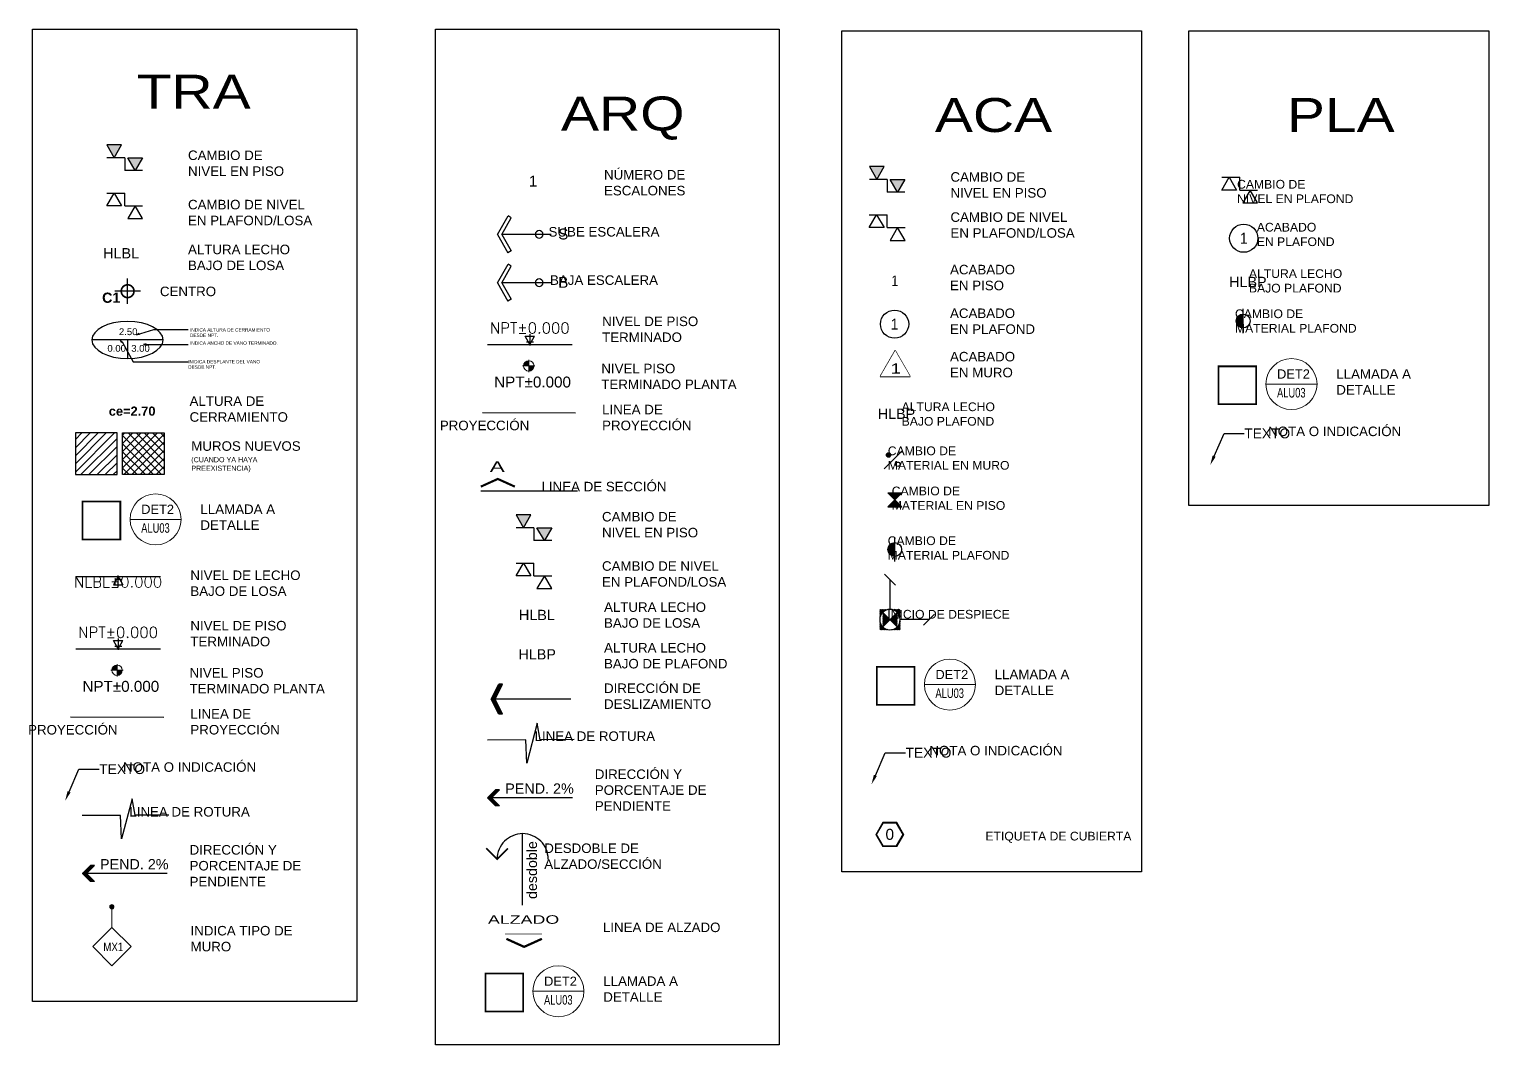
# Model space of a CAD drawing. Header units: metres. Extents: x 1769 to 3632, y 809 to 2652.
# Drawn here: x 1849.8 to 1858.38, y 1704.82 to 1710.79 of the extents above; entities that cross this region are included whole.
import ezdxf
from ezdxf import colors
from ezdxf.entities.mleader import LeaderData, LeaderLine
from ezdxf.enums import TextEntityAlignment as Align
from ezdxf.math import Vec2, Vec3

# ---------------------------------------------------------------- set-up
doc = ezdxf.new("R2010")
doc.units = ezdxf.units.M
doc.header["$LTSCALE"] = 10
for name, pattern in [('CENTER2', [28.575, 19.05, -3.175, 3.175, -3.175]), ('HIDDEN', [9.525, 6.35, -3.175]), ('HIDDEN2', [4.7625, 3.175, -1.5875])]:
    doc.linetypes.add(name, pattern=pattern)
for name, color, linetype, lineweight in [('A-ANNO-KEYN', 3, 'Continuous', 5), ('A-ANNO-NOTE', 3, 'Continuous', 0), ('A-ANNO-SIMB-CALLOUT', 30, 'Continuous', 5), ('A-ANNO-SIMB-ETIQ', 144, 'Continuous', 0), ('A-WALL-IDEN', 3, 'Continuous', 5), ('TEXTO GENERAL', 255, 'Continuous', 0)]:
    doc.layers.add(name, color=color, linetype=linetype, lineweight=lineweight)
for name, color, linetype in [('A-ANNO-LABL', 3, 'Continuous'), ('A-ANNO-SIMB-ACA', 3, 'Continuous'), ('A-ANNO-SIMB-ARQ', 3, 'Continuous'), ('A-ANNO-SIMB-CERR', 7, 'Continuous'), ('A-ANNO-SIMB-PLA', 3, 'Continuous'), ('A-ANNO-SIMB-TRA', 3, 'Continuous'), ('A-ANNO-TEXT', 3, 'Continuous'), ('A-PROJ+', 1, 'HIDDEN'), ('A-WALL-CMUW', 6, 'Continuous'), ('A-WALL-PNSL-CEMT+', 4, 'Continuous'), ('A_ESCALONES', 5, 'Continuous')]:
    doc.layers.add(name, color=color, linetype=linetype)
doc.styles.add('ACABADOS', font='arial.ttf')
doc.styles.add('arial', font='arial.ttf')
doc.styles.add('Arial_3', font='arial.ttf', dxfattribs={"height": 0.05})
doc.styles.add('Arial_4', font='arial.ttf', dxfattribs={"width": 0.7, "height": 0.0625})
doc.styles.add('Arial_9', font='arial.ttf', dxfattribs={"width": 0.82, "height": 0.002})
doc.styles.add('BOLD', font='bold.shx', dxfattribs={"width": 1.5})
doc.styles.add('Graphite light', font='', dxfattribs={"width": 0.9})
doc.styles.add('R', font='romans.shx')
doc.styles.add('RomanS', font='romans.shx')
doc.styles.add('SANSERIF', font='sanss___.ttf', dxfattribs={"width": 1.2, "height": 0.15})
doc.styles.get("Standard").update_dxf_attribs({"font": 'arial.ttf'})
doc.styles.get('Graphite light').set_extended_font_data('Graphite Light')
doc.dimstyles.new('1-25', dxfattribs={"dimtxt": 0.04, "dimasz": 0.03, "dimexe": 0.02, "dimexo": 0.02, "dimgap": 0.02, "dimtad": 0, "dimtih": 1, "dimtoh": 1, "dimdec": 1, "dimlfac": 100, "dimzin": 1, "dimdsep": 46, "dimtxsty": 'Graphite light', "dimblk": 'OBLIQUE', "dimcen": 1.5, "dimdle": 0.03, "dimse1": 1, "dimse2": 1, "dimclrd": 1, "dimclre": 8, "dimclrt": 7, "dimaunit": 1, "dimadec": 0, "dimazin": 0, "dimtfac": 1, "dimtdec": 1, "dimtix": 1, "dimtmove": 2, "dimatfit": 3, "dimldrblk": 'OBLIQUE', "dimfxl": 1, "dimtolj": 1, "dimtzin": 1, "dimarcsym": 0})
pattern_1 = [(135, (-7.83790295, -4.6548796), (-0.000529875076, -0.00052987508), [])]

# ---------------------------------------------------------------- blocks, each defined once
blk = doc.blocks.new('ARROW_02-flat-1')
for p, q in [((-0.215, 0.649), (-0.446, 0.389)), ((-0.192, 0.581), (-0.4, 0.348)), ((-0.215, 0.649), (0.126, 0.579)), ((0.061, -0.185), (-0.192, 0.581)), ((-0.192, 0.581), (0.113, 0.518)), ((0.113, 0.518), (0.126, 0.579)), ((-0.4, 0.348), (-0.446, 0.389))]:
    blk.add_line(p, q)
blk.add_ellipse((0, 0), major_axis=(0.0002, 0.0624), ratio=1, start_param=0.322842, end_param=6.606027)
blk = doc.blocks.new('CENTRO DE TRAZO')
for p, q in [((0.15, 0), (-0.15, 0)), ((0, -0.15), (0, 0.15))]:
    blk.add_line(p, q)
at = {"const_width": 0.02}
blk.add_lwpolyline([(0, -0.075, 1), (0, 0.075, 1), (0, -0.075, -0.267949)], format="xyb", dxfattribs=at)
blk = doc.blocks.new('DIM-VANO')
at = {"layer": 'A-ANNO-SIMB-CERR', "color": 1}
for p, q in [((0.529, 0), (-0.529, 0)), ((0, 0), (0, -0.276))]:
    blk.add_line(p, q, dxfattribs=at)
at = {"layer": 'A-ANNO-SIMB-CERR', "color": 1, "extrusion": (0, 0, -1)}
blk.add_ellipse((0, 0), major_axis=(0.529, 0), ratio=0.521048, dxfattribs=at)
at = {"layer": 'A-ANNO-SIMB-CERR', "color": 3, "style": 'arial'}
blk.add_attdef('DIM', text='', height=0.15, rotation=360, dxfattribs=at).set_placement((0.01, 0.041), align=Align.CENTER)
at = {"layer": 'A-ANNO-SIMB-CERR', "color": 3, "style": 'arial', "width": 0.8}
blk.add_attdef('ALT1', text='', height=0.15, rotation=360, dxfattribs=at).set_placement((-0.024, -0.176), align=Align.RIGHT)
blk.add_attdef('ALT2', (0.056, -0.176), '', height=0.15, rotation=360, dxfattribs=at)
blk = doc.blocks.new('CAMBIONIVEL')
h = blk.add_hatch(color=256)
h.paths.add_polyline_path([(-0.036, 0.15), (-0.209, 0.15), (-0.123, 0)])
h.paths.add_polyline_path([(0.036, 0), (0.209, 0), (0.123, -0.15)])
for p, q in [((0, 0), (-0.209, 0)), ((0, 0), (0, -0.15)), ((0.209, -0.15), (0, -0.15))]:
    blk.add_line(p, q)
for points in [[(-0.036, 0.15), (-0.209, 0.15), (-0.123, 0), (-0.036, 0.15)], [(0.036, 0), (0.209, 0), (0.123, -0.15), (0.036, 0)]]:
    blk.add_lwpolyline(points)
blk = doc.blocks.new('PLARNIV')
for p, q in [((0, 0.075), (-0.209, 0.075)), ((0, 0.075), (0, -0.075)), ((0.209, -0.075), (0, -0.075))]:
    blk.add_line(p, q)
for points in [[(-0.036, 0.224), (-0.209, 0.224), (-0.123, 0.075), (-0.036, 0.224)], [(0.036, 0.075), (0.209, 0.075), (0.123, -0.075), (0.036, 0.075)]]:
    blk.add_lwpolyline(points)
blk = doc.blocks.new('Flecha4')
for p, q in [((2.14, 0.47), (2.258, 0.47)), ((2.14, 0.47), (2.375, 0)), ((2.258, 0.47), (2.493, 0)), ((0, 0), (2.5, 0)), ((2.375, 0), (2.14, -0.47)), ((2.493, 0), (2.258, -0.47)), ((2.14, -0.47), (2.258, -0.47))]:
    blk.add_line(p, q)
for points in [[(2.14, 0.47), (2.375, 0), (2.258, 0.47), (2.493, 0)], [(2.14, -0.47), (2.375, 0), (2.258, -0.47), (2.493, 0)]]:
    blk.add_solid(points)
blk = doc.blocks.new('CAMBIO')
for points in [[(0.00864, 0.008625), (-0.00864, 0.008625), (0, 0)], [(0, 0), (-0.00864, -0.008625), (0.00864, -0.008625)]]:
    blk.add_hatch(color=256).paths.add_polyline_path(points)
for p, q in [((0.00864, 0.008625), (-0.00864, -0.008625)), ((-0.00864, 0.008625), (0.00864, -0.008625)), ((-0.00864, 0.008625), (0.00864, 0.008625)), ((0.00864, -0.008625), (-0.00864, -0.008625))]:
    blk.add_line(p, q)
blk.add_lwpolyline([(-0.00864, 0.008625), (0.00864, 0.008625), (-0.00864, -0.008625), (0.00864, -0.008625), (-0.00864, 0.008625)])
blk = doc.blocks.new('CAMBIO M')
at = {"linetype": 'Continuous'}
blk.add_hatch(color=256, dxfattribs=at).paths.add_polyline_path([(-0.256, -0.043, 1), (-0.256, -0.124, 1)])
blk.add_line((-0.339, -0.339), (0, 0), dxfattribs=at)
for centre in [(-0.256, -0.084), (-0.086, -0.253)]:
    blk.add_circle(centre, 0.0405, dxfattribs=at)
blk = doc.blocks.new('CAMBIO DE ACABADO')
h = blk.add_hatch(color=256)
h.dxf.hatch_style = 1
edge = h.paths.add_edge_path()
edge.add_line((0.084, 0), (-0.084, 0))
edge.add_arc((0, 0), 0.0844, 180, 360)
at = {"linetype": 'ByBlock'}
blk.add_line((0.148, 0), (-0.148, 0), dxfattribs=at)
blk.add_circle((0, 0), 0.0844, dxfattribs=at)
blk = doc.blocks.new('*X232')
at = {"color": 0}
for p, q in [((24.337, -62.61), (24.459, -62.61)), ((24.343, -62.62), (24.454, -62.62)), ((24.349, -62.63), (24.448, -62.63)), ((24.355, -62.64), (24.442, -62.64)), ((24.36, -62.65), (24.436, -62.65)), ((24.366, -62.66), (24.431, -62.66)), ((24.372, -62.67), (24.425, -62.67)), ((24.378, -62.68), (24.419, -62.68)), ((24.383, -62.69), (24.413, -62.69)), ((24.389, -62.7), (24.408, -62.7)), ((24.395, -62.71), (24.402, -62.71))]:
    blk.add_line(p, q, dxfattribs=at)
blk = doc.blocks.new('niv2')
for p, q in [((-0.203, 0.341), (0.197, 0.341)), ((-0.146, 0.1), (0.149, 0.1))]:
    blk.add_line(p, q)
at = {"linetype": 'Continuous'}
blk.add_line((-0.003, 0.432), (-0.003, -0.057), dxfattribs=at)
for points in [[(-0.003, -0.006), (-0.203, 0.341)], [(-0.003, -0.006), (0.197, 0.341)]]:
    blk.add_lwpolyline(points)
blk.add_blockref('*X232', (-24.402, 62.71))
blk = doc.blocks.new('*U427')
at = {"linetype": 'Continuous', "xscale": 0.2165063509462422, "yscale": 0.2165063509462422, "zscale": 0.2165063509462422}
blk.add_blockref('niv2', (0.001, 0.001), dxfattribs=at)
at = {"style": 'BOLD', "width": 1.5}
blk.add_attdef('ESPACIO2', text='', height=0.1, rotation=0.0025, dxfattribs=at).set_placement((-0.032, 0.223), align=Align.CENTER)
at = {"style": 'R'}
blk.add_attdef('NIVEL', text='', height=0.1, rotation=0, dxfattribs=at).set_placement((0, 0.1), align=Align.CENTER)
blk = doc.blocks.new('NIVEL-P')
for p, q in [((-0.095, 0), (0.095, 0)), ((0, 0.095), (0, -0.095))]:
    blk.add_line(p, q)
at = {"const_width": 0.08}
for points in [[(0, 0.04, 0.414214), (-0.04, 0, 1)], [(0, -0.04, 0.414214), (0.04, 0, 1)]]:
    blk.add_lwpolyline(points, format="xyb", dxfattribs=at)
blk.add_circle((0, 0), 0.0799)
at = {"style": 'RomanS'}
blk.add_attdef('NIVEL', text='', height=0.15, dxfattribs=at).set_placement((0.022, 0.197), align=Align.MIDDLE_CENTER)
blk = doc.blocks.new('ACAB-PISOS')
blk.add_wipeout([(-0.25, 0.25), (0.25, 0.25), (0.25, -0.25), (-0.25, -0.25)])
at = {"color": 0, "style": 'arial', "width": 1.3}
blk.add_attdef('ACABADO', text='', height=0.18, rotation=359.8509, dxfattribs=at).set_placement((0, 0), align=Align.MIDDLE_CENTER)
blk = doc.blocks.new('ACAB-PLAF')
blk.add_circle((0, 0), 0.256)
at = {"style": 'arial', "width": 1.3}
blk.add_attdef('ACABADO', text='', height=0.18, rotation=359.8509, dxfattribs=at).set_placement((0, 0), align=Align.MIDDLE_CENTER)
blk = doc.blocks.new('*U428')
blk.add_lwpolyline([(-0.271, 0.139), (0.253, 0.139), (-0.009, -0.314)], close=True)
at = {"color": 0, "style": 'arial', "width": 1.3}
blk.add_attdef('ACABADO', text='', height=0.18, rotation=359.8509, dxfattribs=at).set_placement((0, 0), align=Align.MIDDLE_CENTER)
blk.add_wipeout([(-0.271, 0.139), (0.253, 0.139), (-0.009, -0.314)])
blk = doc.blocks.new('INDICADORES CERRAMIENTO')
at = {"layer": 'A-ANNO-TEXT'}
for points in [[(2254.432, 1229.558), (2254.515, 1229.561), (2254.502, 1229.602)], [(2253.955, 1229.407), (2253.996, 1229.335), (2254.027, 1229.365)], [(2254.639, 1229.275), (2254.719, 1229.254), (2254.719, 1229.297)]]:
    blk.add_hatch(color=3, dxfattribs=at).paths.add_polyline_path(points, flags=0)
at = {"layer": 'A-ANNO-TEXT', "color": 3}
for p, q in [((2254.432, 1229.558), (2254.949, 1229.714)), ((2254.502, 1229.602), (2254.432, 1229.558)), ((2254.515, 1229.561), (2254.502, 1229.602)), ((2254.949, 1229.714), (2255.963, 1229.714)), ((2253.955, 1229.407), (2253.996, 1229.335)), ((2254.008, 1229.353), (2254.336, 1228.766)), ((2254.719, 1229.297), (2254.639, 1229.275)), ((2254.639, 1229.275), (2254.719, 1229.254)), ((2254.639, 1229.275), (2255.963, 1229.275)), ((2254.336, 1228.766), (2255.963, 1228.766))]:
    blk.add_line(p, q, dxfattribs=at)
at = {"layer": 'A-ANNO-TEXT', "color": 3, "char_height": 0.1, "attachment_point": 1, "style": 'Arial_3'}
for s, insert, width in [('DESDE NPT.', (2256.017, 1229.598), 0.99409), ('INDICA ALTURA DE CERRAMIENTO ', (2256.017, 1229.757), 2.87004), ('INDICA ANCHO DE VANO TERMINADO.', (2256.017, 1229.366), 3.07848), ('DESDE NPT.', (2255.963, 1228.657), 0.99409), ('INIDICA DESPLANTE DEL VANO ', (2255.963, 1228.816), 2.54937)]:
    blk.add_mtext(s, dxfattribs=dict(at, insert=insert, width=width))
blk = doc.blocks.new('CUBIERTAS')
blk.add_wipeout([(-0.038, -0.15), (0.048, 0), (-0.038, 0.15), (-0.212, 0.15), (-0.298, 0), (-0.212, -0.15)])
for points in [[(-0.038, -0.15), (0.048, 0), (-0.038, 0.15), (-0.212, 0.15), (-0.298, 0), (-0.212, -0.15)], [(-0.044, -0.14), (0.037, 0), (-0.044, 0.14), (-0.206, 0.14), (-0.287, 0), (-0.206, -0.14)]]:
    blk.add_lwpolyline(points, close=True)
at = {"style": 'arial'}
blk.add_attdef('0', text='', height=0.136, dxfattribs=at).set_placement((-0.125, 0), align=Align.MIDDLE_CENTER)
blk = doc.blocks.new('Vista de diseño - Llamada métrica-1141-ALU402 - PLANTA AMPLIACIÓN BARANDAL')
at = {"layer": 'A-ANNO-SIMB-CALLOUT'}
blk.add_line((-0.006, 0), (0.006, 0), dxfattribs=at)
for start, end in [(360, 180), (180, 360)]:
    blk.add_arc((0, 0), 0.006, start, end, dxfattribs=at)
blk = doc.blocks.new('E_E_Etiqueta keynote Muro - ARROW-2025451-SIMBOLOGIA TRAZO')
at = {"layer": 'A-ANNO-KEYN'}
for p, q in [((-1.181, 4.503), (-0.729, 4.955)), ((-0.729, 4.955), (-0.278, 4.503)), ((-1.181, 4.503), (-0.729, 4.051)), ((-0.278, 4.503), (-0.729, 4.051))]:
    blk.add_line(p, q, dxfattribs=at)
blk = doc.blocks.new('INICIO PISO')
at = {"extrusion": (1.38445e-28, 1.22461e-16, -1)}
h = blk.add_hatch(dxfattribs=at)
h.set_pattern_fill('ANSI31', color=256, scale=0.005995, angle=-253.4876, style=0)
h.set_pattern_definition(pattern_1)
h.paths.add_polyline_path([(0.015, 0, -0.414214), (0, -0.015), (0.015, -0.015), (0.015, 0.015), (-0.015, 0.015), (-0.015, -0.015), (0, -0.015, -0.414214), (-0.015, 0, -1)])
h = blk.add_hatch(dxfattribs=at)
h.set_pattern_fill('ANSI31', color=256, scale=0.005995, angle=-253.4876, style=0)
h.set_pattern_definition(pattern_1)
h.paths.add_polyline_path([(-0.0106, -0.0106), (0, 0), (-0.0106, 0.0106)])
h.paths.add_polyline_path([(0.0106, 0.0106), (0, 0), (0.0106, -0.0106)])
at = {"extrusion": (1.38457e-28, 1.22461e-16, -1)}
for p, q in [((-0.0106, 0.0106), (0.0106, -0.0106)), ((0.0106, 0.0106), (-0.0106, -0.0106))]:
    blk.add_line(p, q, dxfattribs=at)
blk.add_circle((0, 0), 0.015, dxfattribs=at)
at = {"linetype": 'Continuous', "ltscale": 0.016, "path_type": 1}
for points in [[(0, 0.0587), (0, 0.0248), (0, 0.0207), (0, 0.015)], [(0.0574, 0), (0.0248, 0), (0.0207, 0), (0.015, 0)]]:
    blk.add_leader(points, dimstyle='1-25', override={"dimasz": 0.016, "dimgap": 0.032, "dimclrd": 256}, dxfattribs=at)

msp = doc.modelspace()

# ---------------------------------------------------------------- hatches: boundary and pattern name
at = {"layer": 'A-ANNO-SIMB-TRA', "transparency": 33554559}
h = msp.add_hatch(dxfattribs=at)
h.set_pattern_fill('ANSI31', color=8, scale=0.010623, style=0)
h.set_pattern_definition([(45, (-398.803895, 474.072452), (-0.0238485887, 0.0238485887), [])])
h.paths.add_polyline_path([(1850.0707, 1708.4193), (1850.0707, 1708.1743), (1850.3157, 1708.1743), (1850.3157, 1708.4193)])
h = msp.add_hatch(dxfattribs=at)
h.set_pattern_fill('ANSI37', color=8, scale=0.010623, style=0)
h.set_pattern_definition([(45, (1832.413174, 1706.878305), (-0.02384859, 0.02384859), []), (135, (1832.413174, 1706.878305), (-0.02384859, -0.02384859), [])])
h.paths.add_polyline_path([(1850.3482, 1708.4193), (1850.3482, 1708.1743), (1850.5932, 1708.1743), (1850.5932, 1708.4193)])
at = {"layer": 'A-WALL-IDEN'}
h = msp.add_hatch(color=256, dxfattribs=at)
edge = h.paths.add_edge_path(flags=0)
edge.add_arc((1850.2854, 1705.6342), 0.0125, 0, 360)

# ---------------------------------------------------------------- linework, layer by layer
for points in [[(1849.8186, 1710.7925), (1851.7254, 1710.7925), (1851.7254, 1705.0773), (1849.8186, 1705.0773)], [(1852.1878, 1710.7925), (1854.2078, 1710.7925), (1854.2086, 1704.8227), (1852.1886, 1704.8227)], [(1854.5759, 1710.7837), (1856.3388, 1710.7837), (1856.3388, 1705.8388), (1854.5759, 1705.8388)], [(1856.6174, 1710.7837), (1858.3803, 1710.7837), (1858.3803, 1707.9934), (1856.6174, 1707.9934)]]:
    msp.add_lwpolyline(points, close=True)
at = {"layer": 'A-ANNO-LABL', "color": 8, "linetype": 'HIDDEN', "ltscale": 0.01}
for points in [[(1852.4941, 1708.94), (1852.9911, 1708.94)], [(1850.0736, 1707.575), (1850.5705, 1707.575)], [(1850.0736, 1707.1512), (1850.5705, 1707.1512)]]:
    msp.add_lwpolyline(points, dxfattribs=at)
at = {"layer": 'A-ANNO-LABL', "color": 3}
for points in [[(1853.0024, 1706.6174), (1852.8037, 1706.6162), (1852.7862, 1706.7128), (1852.7248, 1706.4775), (1852.7194, 1706.6157), (1852.4937, 1706.6143)], [(1850.6202, 1706.1729), (1850.4215, 1706.1716), (1850.404, 1706.2683), (1850.3425, 1706.0329), (1850.3371, 1706.1711), (1850.1114, 1706.1697)]]:
    msp.add_lwpolyline(points, dxfattribs=at)
at = {"layer": 'A-ANNO-SIMB-ARQ', "linetype": 'HIDDEN2', "ltscale": 0.02}
msp.add_line((1852.7004, 1705.6438), (1852.7004, 1706.0638), dxfattribs=at)
at = {"layer": 'A-ANNO-SIMB-ARQ', "const_width": 0.0105}
msp.add_lwpolyline([(1852.614, 1705.9775), (1852.5504, 1705.9138), (1852.4867, 1705.9775)], dxfattribs=at)
at = {"layer": 'A-ANNO-SIMB-ARQ', "linetype": 'CENTER2', "ltscale": 0.02, "const_width": 0.004, "elevation": 0}
msp.add_lwpolyline([(1852.5973, 1705.474), (1852.8135, 1705.474)], dxfattribs=at)
at = {"layer": 'A-ANNO-SIMB-ARQ', "linetype": 'CENTER2', "ltscale": 0.5, "const_width": 0.0133, "elevation": 0}
msp.add_lwpolyline([(1852.8135, 1705.4456), (1852.7091, 1705.3984), (1852.6048, 1705.4456)], dxfattribs=at)
at = {"layer": 'A-ANNO-SIMB-ARQ', "linetype": 'HIDDEN2', "ltscale": 0.02}
msp.add_arc((1852.7004, 1705.9138), 0.15, 0, 180, dxfattribs=at)
at = {"layer": 'A-ANNO-SIMB-CALLOUT', "linetype": 'HIDDEN2', "ltscale": 0.01, "const_width": 0.01}
for points in [[(1857.0128, 1708.8108), (1856.7905, 1708.8108), (1856.7905, 1708.588), (1857.0128, 1708.588)], [(1850.3353, 1708.0157), (1850.113, 1708.0157), (1850.113, 1707.7928), (1850.3353, 1707.7928)], [(1855.0045, 1707.0444), (1854.7822, 1707.0444), (1854.7822, 1706.8216), (1855.0045, 1706.8216)], [(1852.7036, 1705.2417), (1852.4813, 1705.2417), (1852.4813, 1705.0189), (1852.7036, 1705.0189)]]:
    msp.add_lwpolyline(points, close=True, dxfattribs=at)
at = {"layer": 'A-ANNO-SIMB-TRA', "linetype": 'CENTER2', "ltscale": 0.005}
msp.add_line((1853.0228, 1708.0765, 0), (1852.4541, 1708.0765, 0), dxfattribs=at)
at = {"layer": 'A-ANNO-SIMB-TRA', "linetype": 'CENTER2', "ltscale": 0.5, "extrusion": (1.23089e-09, -6.86245e-18, 1), "const_width": 0.0127, "elevation": 0}
msp.add_lwpolyline([(1852.6544, 1708.1037), (1852.5544, 1708.1489), (1852.4545, 1708.1037)], dxfattribs=at)
at = {"layer": 'A-PROJ+', "linetype": 'HIDDEN', "ltscale": 0.01}
for p, q in [((1853.0116, 1708.5348), (1852.4634, 1708.5366)), ((1850.591, 1706.7461), (1850.0429, 1706.7478))]:
    msp.add_line(p, q, dxfattribs=at)
at = {"layer": 'A-WALL-CMUW', "color": 6, "linetype": 'ByBlock', "flags": 128}
msp.add_lwpolyline([(1850.071, 1708.419), (1850.071, 1708.1743), (1850.3157, 1708.1743), (1850.3157, 1708.419), (1850.071, 1708.419)], dxfattribs=at)
at = {"layer": 'A-WALL-IDEN'}
msp.add_line((1850.2859, 1705.6271), (1850.2859, 1705.5127), dxfattribs=at)
msp.add_circle((1850.2854, 1705.6342), 0.0125, dxfattribs=at)
at = {"layer": 'A-WALL-PNSL-CEMT+', "color": 4, "linetype": 'HIDDEN2', "flags": 128}
msp.add_lwpolyline([(1850.3482, 1708.1743), (1850.3482, 1708.4193), (1850.5932, 1708.4193), (1850.5932, 1708.1743), (1850.3482, 1708.1743)], dxfattribs=at)

# ---------------------------------------------------------------- block references
at = {"layer": 'A-ANNO-LABL', "linetype": 'ByBlock', "xscale": 0.6399663136021293, "yscale": 0.6399663136021293, "zscale": 0.6399663136021293, "rotation": 1.039457737735637e-05}
for p in [(1852.7426, 1708.94), (1850.3221, 1707.1512)]:
    msp.add_blockref('*U427', p, dxfattribs=at).add_auto_attribs({'NIVEL': 'NPT±0.000'})
at = {"layer": 'A-ANNO-LABL', "linetype": 'ByBlock'}
ref = msp.add_blockref('*U427', (1850.3221, 1707.575), dxfattribs=dict(at, xscale=-0.6399663136021293, yscale=0.6399663136021293, zscale=0.6399663136021293, rotation=179.9999896054226))
ref.add_attrib('NIVEL', 'NLBL±0.000', dxfattribs={"layer": '0', "height": 0.064, "rotation": 359.99999, "style": 'R'}).set_placement((1850.3221, 1707.5112), align=Align.CENTER)
at = {"layer": 'A-ANNO-NOTE', "linetype": 'ByBlock'}
ref = msp.add_blockref('NIVEL-P', (1852.7365, 1708.8133), dxfattribs=dict(at, xscale=0.3839253098614788, yscale=0.3839253098614788, zscale=0.3839253098614788))
ref.add_attrib('NIVEL', 'NPT±0.000', dxfattribs={"layer": '0', "height": 0.06399, "style": 'arial'}).set_placement((1852.5329, 1708.7185), align=Align.MIDDLE_LEFT)
ref = msp.add_blockref('NIVEL-P', (1850.316, 1707.0245), dxfattribs=dict(at, xscale=0.3839253098614788, yscale=0.3839253098614788, zscale=0.3839253098614788))
ref.add_attrib('NIVEL', 'NPT±0.000', dxfattribs={"layer": '0', "height": 0.06399, "style": 'arial'}).set_placement((1850.1124, 1706.9297), align=Align.MIDDLE_LEFT)
at = {"layer": 'A-ANNO-SIMB-ACA'}
ref = msp.add_blockref('ACAB-PLAF', (1856.9396, 1709.5638), dxfattribs=dict(at, xscale=0.3234775828906767, yscale=0.3234775828906767, zscale=0.3234775828906767))
ref.add_attrib('ACABADO', '1', dxfattribs={"height": 0.0647, "rotation": 359.8509, "style": 'SANSERIF', "width": 0.9}).set_placement((1856.9396, 1709.5638), align=Align.MIDDLE_CENTER)
ref = msp.add_blockref('ACAB-PLAF', (1854.8872, 1709.0588), dxfattribs=dict(at, xscale=0.3234775828906767, yscale=0.3234775828906767, zscale=0.3234775828906767))
ref.add_attrib('ACABADO', '1', dxfattribs={"height": 0.0647, "rotation": 359.8509, "style": 'SANSERIF', "width": 0.9}).set_placement((1854.8872, 1709.0588), align=Align.MIDDLE_CENTER)
at = {"layer": 'A-ANNO-SIMB-ACA', "xscale": 4, "yscale": 4, "zscale": 4}
msp.add_blockref('INICIO PISO', (1854.86, 1707.3217), dxfattribs=at)
at = {"layer": 'A-ANNO-SIMB-ARQ'}
for name, p, xscale, yscale, zscale, rotation in [('ARROW_02-flat-1', (1852.7975, 1709.5865), -0.3594197675707428, 0.359419767570743, 0.3594197675707429, 108.3018248098176), ('ARROW_02-flat-1', (1852.7975, 1709.3023), -0.3594197675707428, 0.359419767570743, 0.3594197675707429, 108.3018248098176), ('CAMBIO M', (1854.9334, 1708.3164), 0.3200000000000001, 0.3200000000000001, 0.3200000000000001, 359.9983420575496), ('Flecha4', (1852.9835, 1706.8542), 0.1874999999999999, 0.1874999999999999, 0.001, 179.9999990362901)]:
    msp.add_blockref(name, p, dxfattribs=dict(at, xscale=xscale, yscale=yscale, zscale=zscale, rotation=rotation))
at = {"layer": 'A-ANNO-SIMB-ARQ', "linetype": 'Continuous'}
for name, p, xscale, yscale, zscale, rotation in [('CAMBIO DE ACABADO', (1856.9362, 1709.0773), 0.4799999999999998, 0.4799999999999998, 0.4799999999999998, 270.0000000059047), ('CAMBIO', (1854.8878, 1708.0266), 4.799999999999999, 4.799999999999999, 4.799999999999999, 359.9983420575496), ('CAMBIO DE ACABADO', (1854.8878, 1707.7341), 0.4799999999999998, 0.4799999999999998, 0.4799999999999998, 270.0000000059047)]:
    msp.add_blockref(name, p, dxfattribs=dict(at, xscale=xscale, yscale=yscale, zscale=zscale, rotation=rotation))
at = {"layer": 'A-ANNO-SIMB-ARQ', "xscale": 0.1986962651505545, "yscale": 0.1986962651505545, "zscale": 0.1986962651505545}
msp.add_blockref('INDICADORES CERRAMIENTO', (1402.4824, 1464.6869), dxfattribs=at)
at = {"layer": 'A-ANNO-SIMB-CALLOUT', "xscale": 24.99999999999999, "yscale": 24.99999999999999, "zscale": 24.99999999999999}
for p in [(1857.2203, 1708.7065), (1850.5427, 1707.9114), (1855.212, 1706.9401), (1852.911, 1705.1374)]:
    msp.add_blockref('Vista de diseño - Llamada métrica-1141-ALU402 - PLANTA AMPLIACIÓN BARANDAL', p, dxfattribs=at)
at = {"layer": 'A-ANNO-SIMB-TRA', "ltscale": 0.025, "xscale": 0.5, "yscale": 0.5, "zscale": 0.5}
for p in [(1850.3609, 1710.0372), (1854.8433, 1709.9097), (1852.7666, 1707.8624)]:
    msp.add_blockref('CAMBIONIVEL', p, dxfattribs=at)
at = {"layer": 'A-ANNO-SIMB-TRA', "xscale": 0.5021291520607075, "yscale": 0.5021291520607075, "zscale": 0.5021291520607075, "rotation": 180}
for p in [(1856.9159, 1709.8844), (1850.3609, 1709.7913), (1854.8433, 1709.6638), (1852.7666, 1707.6164)]:
    msp.add_blockref('PLARNIV', p, dxfattribs=at)
at = {"layer": 'A-ANNO-SIMB-TRA'}
for name, p, xscale, yscale, zscale in [('CENTRO DE TRAZO', (1850.3781, 1709.2526), 0.5, 0.5, 0.5), ('Flecha4', (1852.9928, 1706.274, 0), -0.2, 0.1, 0.1), ('Flecha4', (1850.6105, 1705.8295, 0), -0.2, 0.1, 0.1), ('E_E_Etiqueta keynote Muro - ARROW-2025451-SIMBOLOGIA TRAZO', (1850.4683, 1704.2741), 0.25, 0.25, 0.25)]:
    msp.add_blockref(name, p, dxfattribs=dict(at, xscale=xscale, yscale=yscale, zscale=zscale))
ref = msp.add_blockref('DIM-VANO', (1850.3774, 1708.966), dxfattribs=dict(at, xscale=0.3952742378296953, yscale=0.3952742378296953, zscale=0.3952742378296953))
ref.add_attrib('ALT2', '3.00', (1850.3995, 1708.8965), dxfattribs={"color": 3, "height": 0.04})
ref.add_attrib('ALT1', '0.00', dxfattribs={"color": 3, "height": 0.04}).set_placement((1850.368, 1708.8965), align=Align.RIGHT)
ref.add_attrib('DIM', '2.50', dxfattribs={"color": 3, "height": 0.04}).set_placement((1850.3815, 1708.9823), align=Align.BOTTOM_CENTER)

# ---------------------------------------------------------------- texts
at = {"layer": 'A-ANNO-SIMB-ARQ', "linetype": 'CENTER2', "ltscale": 0.5, "style": 'SANSERIF', "width": 1.5}
msp.add_text('ALZADO', height=0.05, rotation=0, dxfattribs=at).set_placement((1852.4963, 1705.5341, 0))
at = {"layer": 'A-ANNO-SIMB-ARQ', "char_height": 0.064, "width": 1.36892, "attachment_point": 2, "rotation": 360, "style": 'arial'}
for s, insert in [('S', (1852.9391, 1709.6207)), ('B', (1852.9391, 1709.3365))]:
    msp.add_mtext(s, dxfattribs=dict(at, insert=insert))
at = {"layer": 'A-ANNO-SIMB-ARQ', "insert": (1852.7551, 1705.8498), "char_height": 0.06, "attachment_point": 5, "rotation": 90, "style": 'ACABADOS'}
msp.add_mtext('desdoble', dxfattribs=at)
at = {"layer": 'A-ANNO-SIMB-CALLOUT', "attachment_point": 1}
for s, insert, char_height, width, style in [('DET2', (1857.1356, 1708.7927), 0.054, 0.124101, 'Arial_3'), ('ALU03', (1857.1354, 1708.6838), 0.0561, 0.346329, 'Arial_4'), ('DET2', (1850.458, 1707.9975), 0.054, 0.124101, 'Arial_3'), ('ALU03', (1850.4579, 1707.8886), 0.0561, 0.346329, 'Arial_4'), ('DET2', (1855.1272, 1707.0263), 0.054, 0.124101, 'Arial_3'), ('ALU03', (1855.1271, 1706.9174), 0.0561, 0.346329, 'Arial_4'), ('DET2', (1852.8263, 1705.2235), 0.054, 0.124101, 'Arial_3'), ('ALU03', (1852.8262, 1705.1147), 0.0561, 0.346329, 'Arial_4')]:
    msp.add_mtext(s, dxfattribs=dict(at, insert=insert, char_height=char_height, width=width, style=style))
at = {"layer": 'A-ANNO-SIMB-PLA', "char_height": 0.06036, "attachment_point": 5, "rotation": 0, "style": 'ACABADOS'}
for insert in [(1856.9639, 1709.3069), (1854.898, 1708.5318), (1852.7857, 1707.1179)]:
    msp.add_mtext('HLBP', dxfattribs=dict(at, insert=insert))
at = {"layer": 'A-ANNO-SIMB-TRA', "linetype": 'CENTER2', "ltscale": 0.5, "style": 'SANSERIF', "width": 1.5}
msp.add_text('A', height=0.0621, rotation=360, dxfattribs=at).set_placement((1852.5077, 1708.1906, 0))
at = {"layer": 'A-ANNO-SIMB-TRA', "attachment_point": 5, "rotation": 0, "style": 'ACABADOS'}
for s, insert, char_height in [('HLBL', (1850.3401, 1709.4756), 0.06036), ('{\\fArial|b1|i0|c0|p34;ce=2.70}', (1850.4046, 1708.5472, -59.3859), 0.054), ('HLBL', (1852.7843, 1707.3494), 0.06036), ('PEND. 2%', (1852.7995, 1706.3286, 0), 0.06036), ('PEND. 2%', (1850.4172, 1705.884, 0), 0.06036)]:
    msp.add_mtext(s, dxfattribs=dict(at, insert=insert, char_height=char_height))
at = {"layer": 'A-ANNO-SIMB-TRA', "insert": (1850.2817, 1709.2138, -98.9765), "char_height": 0.06, "width": 0.191365, "attachment_point": 5, "rotation": 0, "style": 'ACABADOS'}
msp.add_mtext('{\\fArial|b1|i0|c0|p34;C1}', dxfattribs=at)
at = {"layer": 'A-ANNO-SIMB-TRA', "insert": (1850.2349, 1705.4231), "char_height": 0.05, "width": 0.176371, "attachment_point": 1, "style": 'Arial_9'}
msp.add_mtext('MX1', dxfattribs=at)
at = {"layer": 'A-PROJ+', "ltscale": 0.03, "char_height": 0.056, "attachment_point": 5, "style": 'arial'}
for insert in [(1852.4765, 1708.4629), (1850.056, 1706.6742)]:
    msp.add_mtext('\\pxql;PROYECCIÓN', dxfattribs=dict(at, insert=insert))
at = {"layer": 'A_ESCALONES', "insert": (1852.7614, 1709.9315), "char_height": 0.064, "width": 0.118795, "attachment_point": 2, "rotation": 360, "style": 'arial'}
msp.add_mtext('1', dxfattribs=at)
at = {"layer": 'TEXTO GENERAL', "color": 7, "insert": (1850.7664, 1710.525), "char_height": 0.2, "width": 0.925254, "attachment_point": 2, "style": 'SANSERIF'}
msp.add_mtext('TRA', dxfattribs=at)
at = {"layer": 'TEXTO GENERAL', "char_height": 0.2, "width": 0.925254, "attachment_point": 2, "style": 'SANSERIF'}
for s, insert in [('ARQ', (1853.289, 1710.3968)), ('ACA', (1855.4686, 1710.388)), ('PLA', (1857.5101, 1710.388))]:
    msp.add_mtext(s, dxfattribs=dict(at, insert=insert))
at = {"layer": 'TEXTO GENERAL', "color": 7, "linetype": 'ByBlock', "char_height": 0.056, "attachment_point": 5, "style": 'arial'}
for s, insert, width in [('\\pxql;CAMBIO DE NIVEL EN PISO', (1851.0261, 1710.0044), 0.585985), ('\\pxql;CAMBIO DE NIVEL EN PISO', (1855.5084, 1709.8769), 0.585985), ('\\pxql;CAMBIO DE NIVEL EN PLAFOND/LOSA', (1851.1337, 1709.7145), 0.801281), ('\\pxql;CAMBIO DE NIVEL EN PLAFOND/LOSA', (1855.6161, 1709.641), 0.801281), ('\\pxql;ALTURA LECHO BAJO DE LOSA', (1851.1109, 1709.4507), 0.755658), ('\\pxql;ACABADO \\PEN PISO', (1855.6137, 1709.3325), 0.801281), ('\\pxql;ACABADO \\PEN PLAFOND', (1855.6135, 1709.0757), 0.801281), ('\\pxql;NIVEL DE PISO TERMINADO ', (1853.535, 1709.0282), 0.735005), ('\\pxql;ACABADO \\PEN MURO', (1855.6134, 1708.8207), 0.801281), ('\\pxql;NIVEL PISO TERMINADO PLANTA', (1853.5634, 1708.751), 0.800926), ('\\pxql;LLAMADA A DETALLE', (1857.8272, 1708.7194), 0.687235), ('\\pxql;ALTURA DE CERRAMIENTO', (1851.0577, 1708.5593), 0.630646), ('\\pxql;LINEA DE PROYECCIÓN', (1853.3659, 1708.5098), 0.396767), ('\\pxql;MUROS NUEVOS {\\H0.53571x;(CUANDO YA HAYA PREEXISTENCIA)}', (1851.0965, 1708.2791), 0.688345), ('\\pxql;LLAMADA A DETALLE', (1851.1496, 1707.9242), 0.687235), ('\\pxql;NIVEL DE LECHO BAJO DE LOSA', (1851.1145, 1707.5357), 0.735005), ('\\pxql;NIVEL DE PISO TERMINADO ', (1851.1145, 1707.2394), 0.735005), ('\\pxql;NIVEL PISO TERMINADO PLANTA', (1851.1429, 1706.9622), 0.800926), ('\\pxql;LLAMADA A DETALLE', (1855.8189, 1706.953), 0.687235), ('\\pxql;LINEA DE PROYECCIÓN', (1850.9454, 1706.721), 0.396767), ('\\pxql;DIRECCIÓN Y PORCENTAJE DE PENDIENTE', (1853.5041, 1706.32), 0.758822), ('\\pxql;DIRECCIÓN Y PORCENTAJE DE PENDIENTE', (1851.1218, 1705.8754), 0.758822), ('\\pxql;INDICA TIPO DE MURO', (1851.1275, 1705.4463), 0.758822), ('\\pxql;LLAMADA A DETALLE', (1853.5179, 1705.1503), 0.687235)]:
    msp.add_mtext(s, dxfattribs=dict(at, insert=insert, width=width))
at = {"layer": 'TEXTO GENERAL', "linetype": 'ByBlock', "char_height": 0.056, "attachment_point": 5, "style": 'arial'}
for s, insert, width in [('\\pxql;NÚMERO DE ESCALONES', (1853.5279, 1709.8899), 0.698326), ('\\pxql;CAMBIO DE NIVEL EN PISO', (1853.4599, 1707.8798), 0.585985), ('\\pxql;CAMBIO DE NIVEL EN PLAFOND/LOSA', (1853.5676, 1707.59), 0.801281), ('\\pxql;ALTURA LECHO BAJO DE LOSA', (1853.5566, 1707.3485), 0.755658), ('\\pxql;ALTURA LECHO BAJO DE PLAFOND', (1853.5631, 1707.1093), 0.768682), ('\\pxql;DIRECCIÓN DE DESLIZAMIENTO', (1853.4916, 1706.8716), 0.625664), ('\\pxql;LINEA DE ALZADO', (1853.5208, 1705.5127), 0.697164)]:
    msp.add_mtext(s, dxfattribs=dict(at, insert=insert, width=width))
at = {"layer": 'TEXTO GENERAL', "linetype": 'Continuous', "char_height": 0.0512, "attachment_point": 8, "rotation": 359.99834, "style": 'arial'}
for s, insert in [('\\pxql;CAMBIO DE \\PNIVEL EN PLAFOND', (1857.2423, 1709.7694)), ('\\pxql;ACABADO \\PEN PLAFOND', (1857.245, 1709.517)), ('\\pxql;ALTURA LECHO\\PBAJO PLAFOND', (1857.2443, 1709.2441)), ('\\pxql;CAMBIO DE \\PMATERIAL PLAFOND', (1857.2457, 1709.0081)), ('\\pxql;ALTURA LECHO\\PBAJO PLAFOND', (1855.2027, 1708.4613)), ('\\pxql;CAMBIO DE \\PMATERIAL EN MURO', (1855.2048, 1708.2025)), ('\\pxql;CAMBIO DE \\PMATERIAL EN PISO', (1855.2041, 1707.9666)), ('\\pxql;CAMBIO DE \\PMATERIAL PLAFOND', (1855.2041, 1707.674)), ('\\pxql;INICIO DE DESPIECE', (1855.2041, 1707.3272))]:
    msp.add_mtext(s, dxfattribs=dict(at, insert=insert))
at = {"layer": 'TEXTO GENERAL', "linetype": 'ByBlock', "char_height": 0.056, "attachment_point": 5, "style": 'arial'}
for s, insert in [('\\pxql;SUBE ESCALERA', (1853.1787, 1709.6014)), ('\\pxql;BAJA ESCALERA', (1853.1787, 1709.3172)), ('\\pxql;LINEA DE SECCIÓN', (1853.1787, 1708.1036)), ('\\pxql;DESDOBLE DE ^JALZADO/SECCIÓN', (1853.173, 1705.9311))]:
    msp.add_mtext(s, dxfattribs=dict(at, insert=insert))
at = {"layer": 'TEXTO GENERAL', "color": 7, "linetype": 'ByBlock', "char_height": 0.056, "attachment_point": 5, "style": 'arial'}
for s, insert in [('\\pxql;CENTRO', (1850.7331, 1709.2509)), ('\\pxql;NOTA O INDICACIÓN', (1857.4742, 1708.4282)), ('\\pxql;LINEA DE ROTURA', (1853.1246, 1706.6366)), ('\\pxql;NOTA O INDICACIÓN', (1855.4827, 1706.5515)), ('\\pxql;NOTA O INDICACIÓN', (1850.7424, 1706.4549)), ('\\pxql;LINEA DE ROTURA', (1850.7424, 1706.192))]:
    msp.add_mtext(s, dxfattribs=dict(at, insert=insert))
at = {"layer": 'TEXTO GENERAL', "linetype": 'Continuous', "insert": (1855.8283, 1706.0097), "char_height": 0.0512, "width": 0.81505, "attachment_point": 8, "rotation": 359.99834, "style": 'arial'}
msp.add_mtext('\\pxql;ETIQUETA DE CUBIERTA', dxfattribs=at)

# ---------------------------------------------------------------- leaders
at = {"layer": 'A-ANNO-TEXT'}
ml = msp.add_multileader_mtext('Standard', dxfattribs=at)
ml.set_content('TEXTO{\\C1; }', color=256, style='arial')
ml.set_leader_properties(color=1)
ml.build(insert=Vec2(0, 0))
ml.multileader.update_dxf_attribs({"dogleg_length": 0.25, "arrow_head_size": 0.0579})
ctx = ml.context
ctx.base_point, ctx.char_height, ctx.arrow_head_size, ctx.landing_gap_size, ctx.plane_origin = Vec3(1856.943, 1708.416), 0.057894, 0.0579, 0, Vec3(1856.1512, 1708.106)
notes = []
notes.append((ctx, [(0, (1, 1, 0), (1856.8236, 1708.416), (1, 0), 0.1194, [(0, [(1856.7423, 1708.2298)], 0, [])])]))
ctx.mtext.insert, ctx.mtext.width, ctx.mtext.flow_direction = Vec3(1856.943, 1708.4455), 1.211304, 5
ml = msp.add_multileader_mtext('Standard', dxfattribs=at)
ml.set_content('TEXTO{\\C1; }', color=256, style='arial')
ml.set_leader_properties(color=1)
ml.build(insert=Vec2(0, 0))
ml.multileader.update_dxf_attribs({"dogleg_length": 0.25, "arrow_head_size": 0.0579})
ctx = ml.context
ctx.base_point, ctx.char_height, ctx.arrow_head_size, ctx.landing_gap_size, ctx.plane_origin = Vec3(1854.9515, 1706.5393), 0.057894, 0.0579, 0, Vec3(1854.1597, 1706.2293)
notes.append((ctx, [(0, (1, 1, 0), (1854.8321, 1706.5393), (1, 0), 0.1194, [(0, [(1854.7509, 1706.3531)], 0, [])])]))
ctx.mtext.insert, ctx.mtext.width, ctx.mtext.flow_direction = Vec3(1854.9515, 1706.5688), 1.211304, 5
ml = msp.add_multileader_mtext('Standard', dxfattribs=at)
ml.set_content('TEXTO{\\C1; }', color=256, style='arial')
ml.set_leader_properties(color=1)
ml.build(insert=Vec2(0, 0))
ml.multileader.update_dxf_attribs({"dogleg_length": 0.25, "arrow_head_size": 0.0579})
ctx = ml.context
ctx.base_point, ctx.char_height, ctx.arrow_head_size, ctx.landing_gap_size, ctx.plane_origin = Vec3(1850.2112, 1706.4427), 0.057894, 0.0579, 0, Vec3(1849.4194, 1706.1326)
notes.append((ctx, [(0, (1, 1, 0), (1850.0919, 1706.4427), (1, 0), 0.1194, [(0, [(1850.0106, 1706.2565)], 0, [])])]))
ctx.mtext.insert, ctx.mtext.width, ctx.mtext.flow_direction = Vec3(1850.2112, 1706.4721), 1.211304, 5
for ctx, leaders in notes:
    for number, flags, end, landing, length, lines in leaders:
        leader = LeaderData()
        leader.index, (leader.has_last_leader_line, leader.has_dogleg_vector, leader.attachment_direction) = number, flags
        leader.last_leader_point, leader.dogleg_vector, leader.dogleg_length = Vec3(end), Vec3(landing), length
        for number, points, colour, breaks in lines:
            line = LeaderLine()
            line.index, line.vertices, line.color, line.breaks = number, Vec3.list(points), colors.encode_raw_color(colour), breaks
            leader.lines.append(line)
        ctx.leaders.append(leader)

# ---------------------------------------------------------------- next in the draw order: block references
at = {"layer": 'A-ANNO-SIMB-ACA'}
ref = msp.add_blockref('ACAB-PISOS', (1854.8884, 1709.3135), dxfattribs=dict(at, xscale=0.3115776573857666, yscale=0.3115776573857666, zscale=0.3115776573857666))
ref.add_attrib('ACABADO', '1', dxfattribs={"color": 0, "height": 0.0623, "rotation": 359.8509, "style": 'SANSERIF', "width": 0.85}).set_placement((1854.8884, 1709.3135), align=Align.MIDDLE_CENTER)
at = {"layer": 'A-ANNO-SIMB-ACA', "ltscale": 0.025}
ref = msp.add_blockref('*U428', (1854.8937, 1708.7981), dxfattribs=dict(at, xscale=-0.3340438552216035, yscale=0.3340438552216036, zscale=0.3340438552216036, rotation=180))
ref.add_attrib('ACABADO', '1', dxfattribs={"color": 0, "height": 0.0601, "rotation": 0.1491, "style": 'arial', "width": 1.3}).set_placement((1854.8937, 1708.7981), align=Align.MIDDLE_CENTER)
at = {"layer": 'A-ANNO-SIMB-ETIQ', "xscale": 0.4759465851056377, "yscale": 0.4759465851056377, "zscale": 0.4759465851056377}
msp.add_blockref('CUBIERTAS', (1854.9181, 1706.0598, -0.0001), dxfattribs=at).add_auto_attribs({'0': '0'})

doc.saveas('drawing.dxf')
